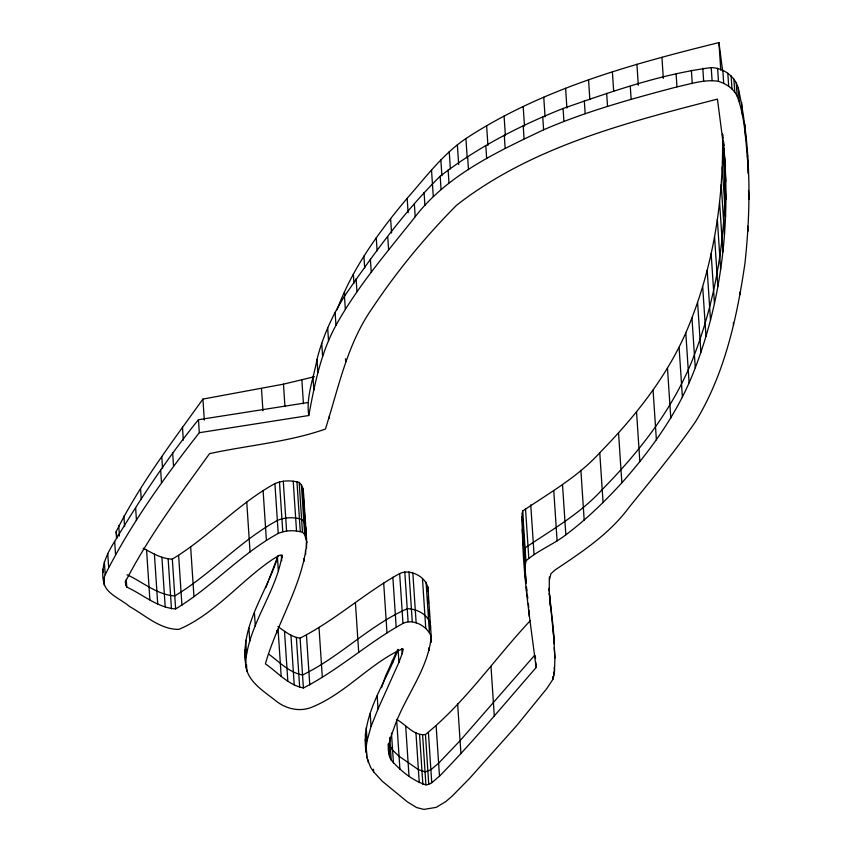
<?xml version="1.0" encoding="UTF-8"?>
<svg xmlns="http://www.w3.org/2000/svg" width="852" height="852" viewBox="0 0 852 852"><rect width="100%" height="100%" fill="white"/><g stroke="black" fill="none" stroke-linecap="round" stroke-linejoin="round"><path stroke-width="1.28" d="M427.864 591.426C429.504 578.38 410.792 568.028 399.652 573.588C365.029 592.726 335.4 620.139 300.106 638.148C291.618 637.062 284.664 631.311 277.88 626.539M535.78 662.355L536.121 667.553C504.288 704.093 473.329 741.474 439.483 776.193C435.18 779.282 431.644 784.522 425.915 784.873C412.474 780.592 400.365 770.677 391.217 760.08C385.189 749.93 390.557 737.853 394.071 727.906C404.572 696.925 428.258 669.566 431.208 636.529L427.896 586.708M366.147 752.476C360.194 715.179 386.307 682.59 398.076 649.341L398.938 662.334L378.032 708.939L371.046 726.5L367.074 740.729L366.222 746.863L366.839 757.662L370.577 767.247L373.634 771.827L382.143 781.135L407.405 801.892L416.596 807.547L423.923 809.4L436.171 807.366L445.862 801.551L452.103 796.162L469.537 778.43L516.631 725.659L546.718 688.682L552.863 679.406L554.492 671.195L554.918 657.925L553.278 628.425L549.327 593.109L554.141 641.418M549.327 577.028L549.274 590.937L549.103 588.338M536.121 667.553C529.614 615.815 520.838 563.257 522.617 511.083C549.252 492.999 577.784 477.013 599.765 452.742C634.239 417.523 665.774 378.277 685.796 332.908C712.687 270.489 723.859 201.945 722.528 134.201M525.471 579.041L525.109 566.655L525.929 560.904C537.921 550.371 553.257 544.598 565.845 534.832C586.283 519.496 604.632 501.647 621.853 482.818C652.142 448.674 679.204 410.792 695.275 367.766C721.921 298.136 730.217 222.276 723.966 148.216M303.344 497.121C303.674 492.009 303.45 485.959 299.169 482.445C291.352 480.198 282.427 480.294 274.908 483.627C237.484 504.086 208.761 537.175 172.328 559.093C161.688 558.987 152.263 552.959 143.104 548.177M431.208 636.529C427.395 626.273 413.497 618.307 402.964 623.408C368.341 642.546 338.713 669.949 303.408 687.969C288.295 685.093 277.518 672.249 265.409 663.825C276.975 622.876 302.545 585.292 306.784 542.596L303.472 492.775M549.497 579.626L550.882 573.822L554.801 570.158C581.852 552.032 609.489 533.97 629.074 507.345C651.855 479.197 675.103 451.358 695.637 421.506C724.743 373.847 736.991 317.849 744.967 263.183C751.304 205.023 750.793 145.351 738.269 88.044C734.988 76.243 723.337 67.819 711.228 67.617C660.406 74.188 611.331 91.718 563.066 108.492C519.507 125.745 477.301 147.502 440.175 176.236C403.71 212.159 373.495 254.194 344.464 296.219C332.184 315.772 322.642 337.009 316.976 359.416C313.781 378.011 305.911 396.446 308.765 415.531L199.315 432.709C164.34 477.386 130.75 523.959 105.19 574.706C98.055 591.139 120.388 598.168 129.387 606.422C144.978 615.048 160.112 629.649 178.899 629.372C214.906 614.036 240.552 580.957 272.64 559.381L279.051 555.429L280.947 555.035L282.001 555.76C275.942 592.8 248.358 624.804 245.568 663.048C246.004 681.174 264.163 691.323 276.602 701.43C286.89 709.375 301.001 712.261 313.078 706.67C346.21 692.868 370.205 663.207 402.623 648.723L403.241 649.256L402.176 653.697L398.938 662.334M245.568 663.048C240.647 625.176 266.804 592.193 277.464 557.719L278.327 570.712M103.742 582.236C100.078 567.421 106.958 553.64 114.669 541.478C140.133 499.272 167.29 457.982 198.452 419.716L307.902 402.538M308.765 415.531C314.601 384.646 320.661 353.165 335.965 325.315C357.776 286.006 387.404 251.841 415.201 216.749C447.428 174.873 497.057 151.922 543.608 129.802C586.538 111.133 631.822 98.832 676.967 86.883C690.557 84.029 704.434 79.055 718.47 81.334C726.16 83.741 733.519 88.608 737.118 96.031C745.66 118.918 745.724 143.935 748.354 167.94M306.784 542.596L304.707 534.641L302.481 532.266C294.664 530.019 285.74 530.114 278.221 533.448C240.796 553.907 212.073 586.996 175.64 608.914C157.439 607.742 142.753 594.355 126.756 587.103L125.233 582.108C148.621 536.526 179.665 495.14 209.549 453.647C248.007 445.245 288.136 442.167 325.421 429.046C338.51 388.107 346.881 344.57 372.058 308.53C396.691 271.5 425.169 236.888 456.48 205.321C531.563 146.629 626.784 122.496 717.437 99.109L723.572 146.267L724.999 163.84M381.579 687.639L385.455 676.328L396.894 650.907M265.867 587.614L268.114 581.511M269.072 579.041L278.167 555.653M116.554 538.336L116.117 531.765C139.664 484.426 172.221 441.975 202.914 399.077L283.46 384.167L314.484 376.701M337.041 309.872C352.366 268.242 378.81 231.978 407.16 198.303C425.585 177.408 442.571 154.382 465.916 138.556C542.138 88.565 631.407 64.262 718.939 42.6L722.666 71.195M399.918 769.249L396.606 719.429C405.818 724.349 414.051 736.234 425.457 734.53C465.448 702.112 495.118 658.159 530.253 620.703M534.406 655.55L460.08 740.665L438.62 763.2L430.888 769.729L425.052 771.88L418.396 769.601L399.055 756.256L392.591 750.175L388.768 743.817L389.63 756.81M127.044 574.759C142.635 581.873 157.013 594.845 174.777 595.921C211.211 574.003 239.934 540.913 277.358 520.455C284.877 517.121 293.802 517.026 301.619 519.273C306.209 523.053 306.081 529.614 305.762 535.024L305.421 529.763M268.486 653.963C279.147 661.663 289.073 672.59 302.545 674.976C339.841 657.03 369.406 625.315 407.235 608.743C418.066 608.53 432.56 617.008 430.292 629.436L429.855 622.855M244.705 650.055L245.834 657.233M116.117 531.765L117.139 537.814M102.879 569.242L103.39 572.278M365.284 739.483L365.977 744.68M524.033 550.2L524.481 553.992M526.483 587.028L526.919 590.819M527.516 595.867L527.814 598.392M522.159 529.22L523.586 546.42M723.327 140.804L723.731 145.82M723.934 148.333C728.492 218.155 719.386 289.265 694.412 354.783C675.008 406.329 640.48 450.601 602.215 489.57C580.233 513.841 551.702 529.816 525.066 547.911L524.246 553.662L526.035 583.247L525.503 575.356M744.765 124.136L745.628 137.129M748.514 190.379L749.121 199.475M741.645 102.325L742.507 115.318M747.641 226.142L747.981 231.339M738.269 88.044L739.131 101.037M736.256 83.038L737.118 96.031M733.902 79.108L734.765 92.101M731.122 75.956L731.985 88.949M727.821 73.336L728.684 86.318M739.962 292.023L740.132 294.622M722.837 70.29L723.699 83.283M718.939 42.6L720.781 70.215M723.529 141.634L723.785 145.585M723.231 141.07L723.572 146.267M722.677 134.307L722.933 138.248M723.114 140.878L725.808 181.487M717.608 68.341L718.47 81.334M722.677 149.366L725.989 199.187M733.359 322.684L733.529 325.283M722.251 167.056L725.553 216.877M721.207 184.692L724.519 234.502M711.228 67.617L712.091 80.61M719.578 202.222L722.89 252.043M717.352 219.592L720.664 269.413M714.54 236.771L717.853 286.591M702.793 68.213L703.656 81.206M711.154 253.694L714.466 303.514M707.203 270.329L710.504 320.139M691.387 70.269L692.25 83.262M702.676 286.613L705.988 336.433M697.596 302.503L700.898 352.323M676.105 73.89L676.967 86.883M691.962 317.956L695.275 367.766M685.796 332.908L689.108 382.729M661.929 57.361L663.325 78.405M679.097 347.328L682.399 397.149M667.478 368.256L670.79 418.076M636.913 64.23L638.318 85.275M653.069 390.014L656.381 439.824M630.278 86.361L631.14 99.354M636.54 411.835L639.841 461.656M612.375 71.728L613.685 91.452M606.667 93.337L607.529 106.33M618.541 432.997L621.853 482.818M588.54 79.769L589.85 99.503M584.312 100.685L585.175 113.678M599.765 452.742L603.078 502.563M565.6 88.299L566.91 108.023M563.066 108.492L563.928 121.485M580.883 470.336L584.184 520.146M543.757 97.213L545.067 116.937M542.745 116.82L543.608 129.802M562.533 485.012L565.845 534.832M553.789 491.029L557.101 540.85M523.181 106.468L524.491 126.192M523.213 125.734L524.076 138.727M554.226 647.531L554.918 657.925M554.237 667.297L554.492 671.195M553.576 672.143L553.832 676.041M552.682 676.808L552.863 679.406M530.764 504.842L534.066 554.663M504.075 115.968L505.385 135.702M504.288 135.308L505.151 148.301M535.344 655.859L535.514 658.458M525.503 508.537L528.815 558.358M522.617 511.083L525.929 560.904M528.41 603.44L528.677 607.338M528.847 609.936L529.273 616.433M522.052 513.01L525.365 562.831M521.797 516.834L525.109 566.655M523.852 550.36L524.374 558.252M524.63 562.203L525.247 571.404M526.291 587.145L526.898 596.24M486.62 125.659L487.93 145.394M485.81 145.628L486.673 158.621M467.631 156.736L468.493 169.729M465.916 138.556L467.226 158.28M457.364 144.829L458.674 164.564M490.986 666.179L494.298 715.999M449.238 151.752L450.378 168.856M448.12 169.878L448.983 182.871M440.857 159.942L441.9 175.725M440.175 176.236L441.048 189.229M431.517 170.006L432.39 183.159M432.411 183.489L433.274 196.482M424.051 192.414L424.914 205.407M457.63 703.848L460.943 753.658M414.338 203.766L415.201 216.749M407.16 198.303L408.119 212.776M428.109 596.549L428.545 603.131M428.982 609.702L429.419 616.284M430.729 635.933L431.165 642.429M436.181 726.373L439.483 776.193M426.075 582.267L429.387 632.088M428.971 647.754L429.142 650.353M422.475 578.678L425.776 628.499M428.439 732.901L431.751 782.722M425.457 734.53L428.758 784.341M390.599 218.591L391.569 233.065M412.837 573.108L416.149 622.929M422.613 735.052L425.915 784.873M387.735 236.845L388.608 249.838M408.949 571.862L412.251 621.672M419.557 734.467L422.858 784.287M415.946 732.773L419.259 782.594M404.785 571.916L408.097 621.736M399.652 573.588L402.964 623.408M376.243 237.729L377.117 250.882M401.825 648.5L402.176 653.697M405.68 726.053L408.992 775.874M392.857 577.198L396.169 627.019M370.396 259.2L371.259 272.182M392.41 660.449L392.58 663.08M363.889 256.079L364.677 267.911M383.688 583.056L387 632.876M391.462 733.071L393.454 763.168M389.747 737.395L391.217 760.08M388.097 744.158L388.704 753.264M356.104 278.753L356.967 291.746M353.356 273.982L353.963 283.183M377.17 695.946L378.032 708.939M344.464 291.799L344.73 295.75M344.464 296.219L345.326 309.212M370.183 713.507L371.046 726.5M373.464 769.228L373.634 771.827M345.507 358.767L345.688 361.365M366.211 727.736L367.074 740.729M368.149 759.952L368.32 762.551M365.359 733.87L366.222 746.863M366.232 748.578L366.839 757.662M355.412 602.726L358.724 652.536M335.102 312.322L335.965 325.315M327.658 327.743L328.521 340.736M329.298 415.925L329.468 418.524M321.737 343.207L322.599 356.2M316.976 359.416L317.839 372.409M312.993 377.063L313.855 390.056M318.999 627.36L322.312 677.18M301.864 380.077L303.44 403.752M302.833 488.292L306.145 538.113M303.759 504.778L304.1 510.039M304.633 517.931L304.984 523.192M306.283 542.82L306.624 548.017M301.395 484.831L304.707 534.641M305.442 550.413L305.698 554.311M299.169 482.445L302.481 532.266M303.823 558.784L303.994 561.383M296.954 481.689L300.266 531.51M306.454 635.07L309.766 684.891M293.216 481.199L296.528 531.02M283.46 384.167L284.951 406.532M300.106 638.148L303.408 687.969M296.358 637.53L299.67 687.34M283.29 481.21L286.591 531.02M290.926 635.123L294.238 684.944M279.467 481.923L282.779 531.744M282.076 555.046L282.257 557.645M281.362 555.536L281.714 560.733M274.908 483.627L278.221 533.448M284.515 631.343L287.827 681.163M278.061 629.17L281.192 676.36M261.468 388.448L262.948 410.802M276.57 630.437L276.74 633.036M263.087 490.39L266.388 540.211M254.428 613.014L255.291 626.007M246.76 502.179L250.062 552M248.89 628.158L249.753 641.151M245.653 640.267L246.516 653.26M246.516 664.698L246.942 671.195M245.099 654.293L245.962 667.286M202.914 399.077L204.31 420.121M198.452 419.716L199.315 432.709M190.635 546.76L193.947 596.581M182.466 427.001L183.34 440.154M172.668 452.998L173.531 465.98M178.632 555.419L181.934 605.239M172.328 559.093L175.64 608.914M161.773 456.608L162.562 468.44M168.142 558.955L171.454 608.775M160.645 469.963L161.507 482.956M161.901 557.208L165.203 607.029M154.414 554.162L157.726 603.983M146.576 550.094L149.888 599.914M140.559 488.942L141.262 499.464M135.606 507.515L136.469 520.508M123.902 516.078L124.594 526.589M126.234 579.307L126.756 587.103M125.5 580.532L125.851 585.729M118.716 525.45L119.408 535.972M114.669 541.478L115.531 554.471M107.767 553.949L108.63 566.931M104.327 561.713L105.19 574.706M103.742 577.475L104.253 585.271M549.093 589.318L550.19 606.102M553.278 628.425L553.992 643.654M747.492 154.957L747.555 157.577M747.619 160.208L747.939 173.339"/></g></svg>
